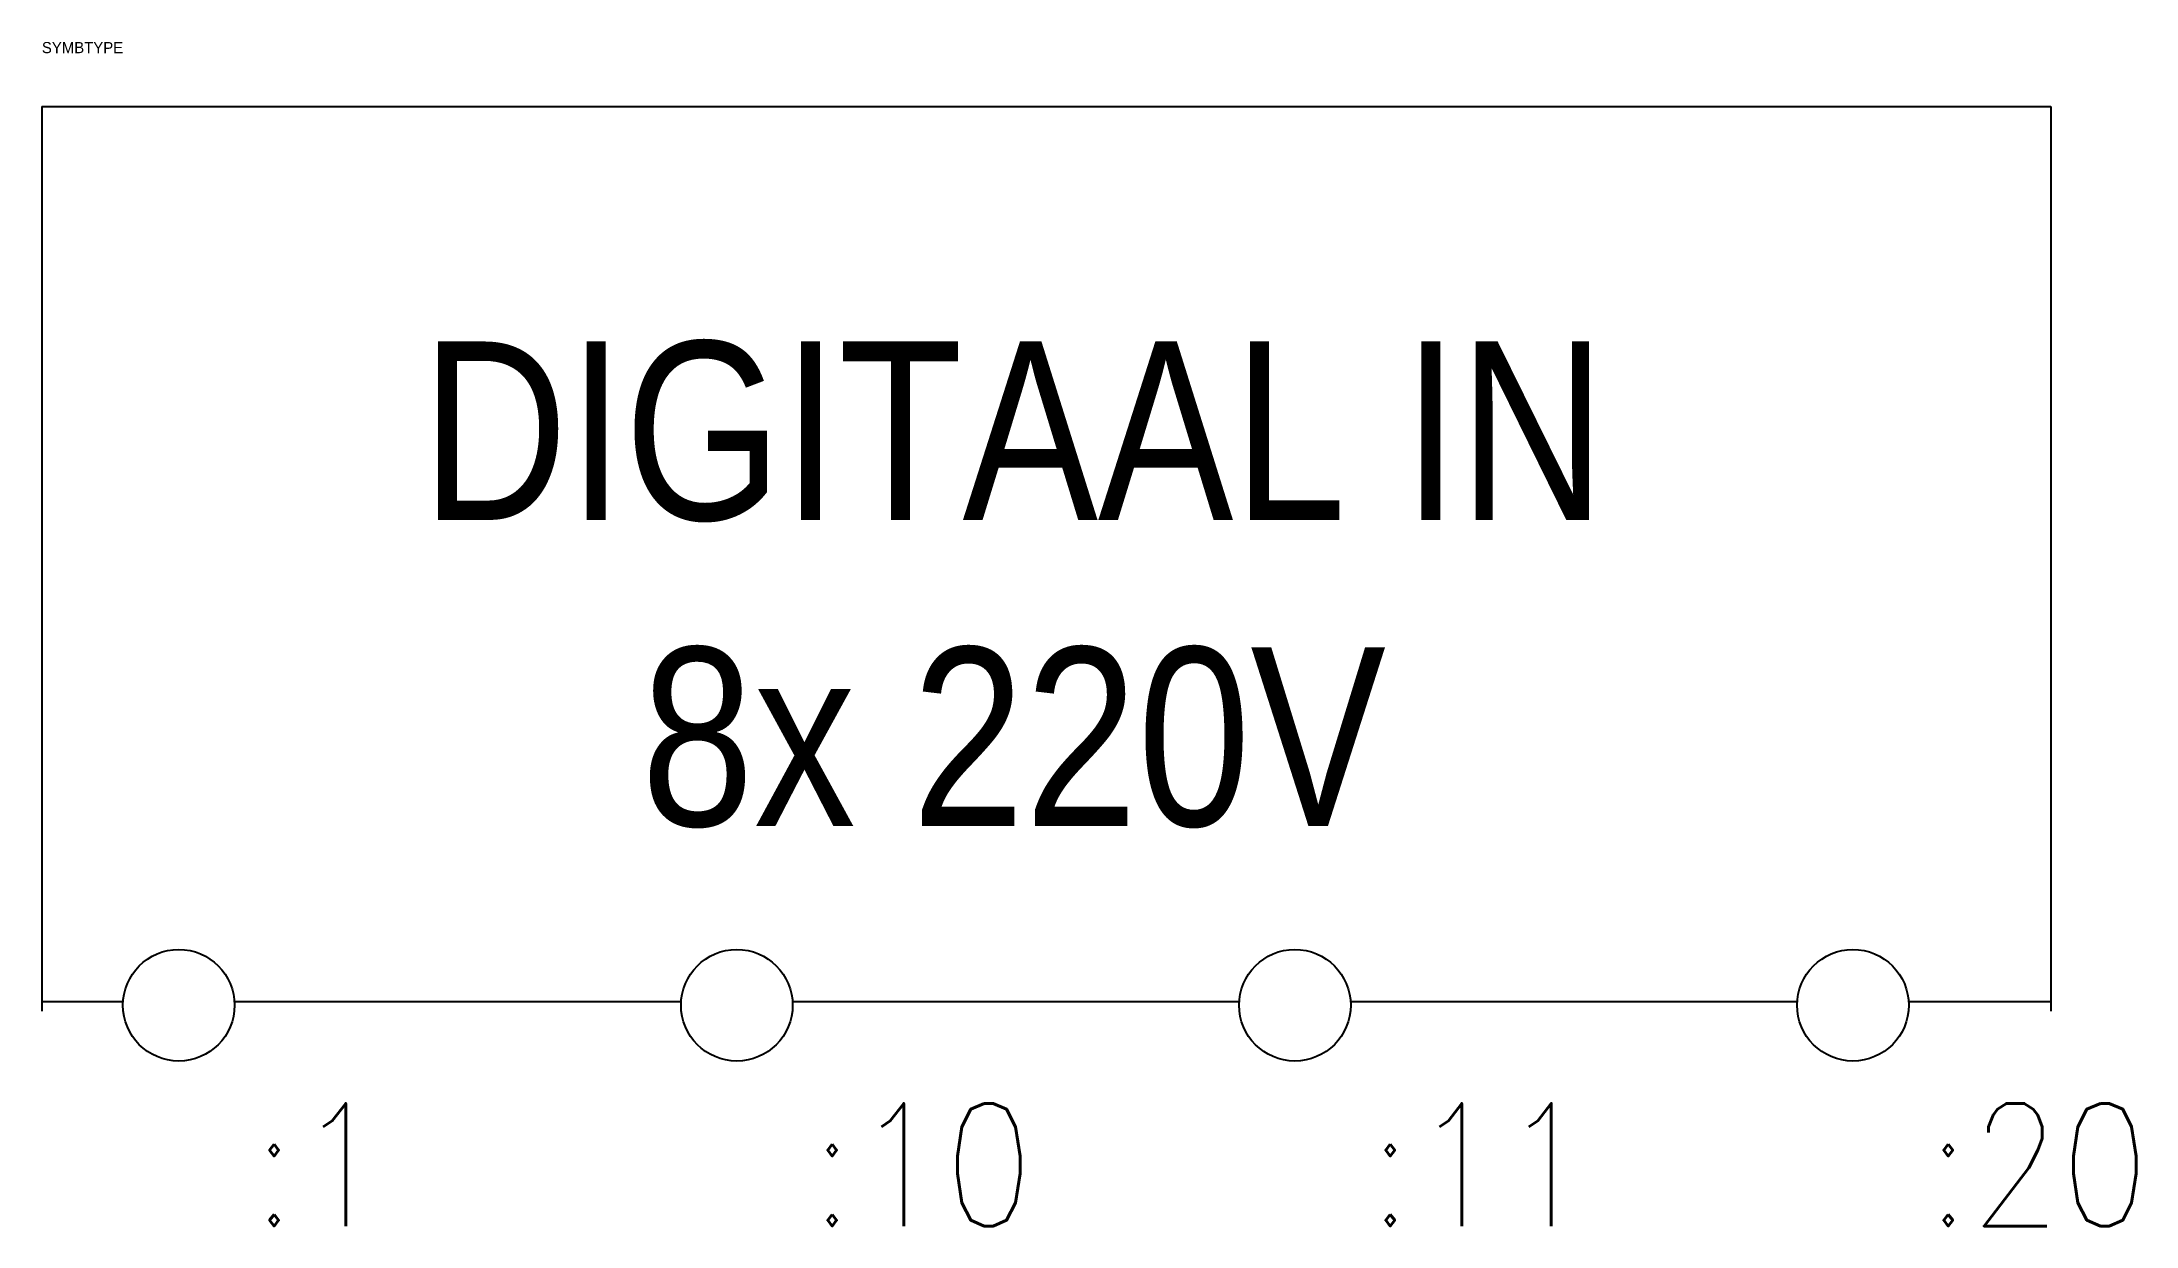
# Model space of a CAD drawing. Extents: x 275 to 313, y 69 to 210.
# Drawn here: x 275 to 312.53, y 188.97 to 210.2 of the extents above.
import ezdxf
from ezdxf.enums import TextEntityAlignment as Align

# ---------------------------------------------------------------- set-up
doc = ezdxf.new("R2010")
doc.units = 0
doc.header["$MEASUREMENT"] = 0
doc.linetypes.add('DASHED', pattern=[19.05, 12.7, -6.35])
doc.layers.get('0').update_dxf_attribs({"linetype": 'CONTINUOUS'})
doc.layers.add('1', color=8, linetype='CONTINUOUS')
doc.layers.add('11', color=30, linetype='DASHED')
doc.styles.add('ROMANS', font='ROMANS.SHX')

msp = doc.modelspace()

# ---------------------------------------------------------------- linework, layer by layer
at = {"layer": '1'}
for p, q in [((275, 209.046), (311, 209.046)), ((275, 209.046), (311, 209.046)), ((275, 209.046), (275, 192.824)), ((275, 209.046), (275, 195.4)), ((311, 209.046), (311, 192.824)), ((311, 209.046), (311, 195.4)), ((275, 192.998), (276.453, 192.998)), ((275, 192.998), (276.453, 192.998)), ((278.453, 192.998), (286.453, 192.998)), ((278.453, 192.998), (286.453, 192.998)), ((288.453, 192.998), (296.453, 192.998)), ((288.453, 192.998), (296.453, 192.998)), ((298.453, 192.998), (306.453, 192.998)), ((298.453, 192.998), (306.453, 192.998)), ((308.453, 192.998), (311, 192.998)), ((308.453, 192.998), (311, 192.998))]:
    msp.add_line(p, q, dxfattribs=at)
for centre in [(277.453, 192.929), (277.453, 192.929), (287.453, 192.929), (287.453, 192.929), (297.453, 192.929), (297.453, 192.929), (307.453, 192.929), (307.453, 192.929)]:
    msp.add_circle(centre, 1, dxfattribs=at)

# ---------------------------------------------------------------- texts
at = {"flags": 1}
msp.add_attdef('SYMBTYPE', (275, 210), 'GN', height=0.2, dxfattribs=at)
at = {"layer": '1', "style": 'ROMANS', "width": 0.85}
for s, p in [(':1', (278.761, 188.969)), (':10', (288.761, 188.969)), (':11', (298.761, 188.969)), (':20', (308.761, 188.969))]:
    msp.add_text(s, height=2.2, dxfattribs=at).set_placement(p)
at = {"layer": '11', "width": 0.85}
for s, p in [('DIGITAAL IN', (292.41, 203.232)), ('8x 220V', (292.41, 197.746))]:
    msp.add_text(s, height=3.2, dxfattribs=at).set_placement(p, align=Align.MIDDLE)

doc.saveas('drawing.dxf')
